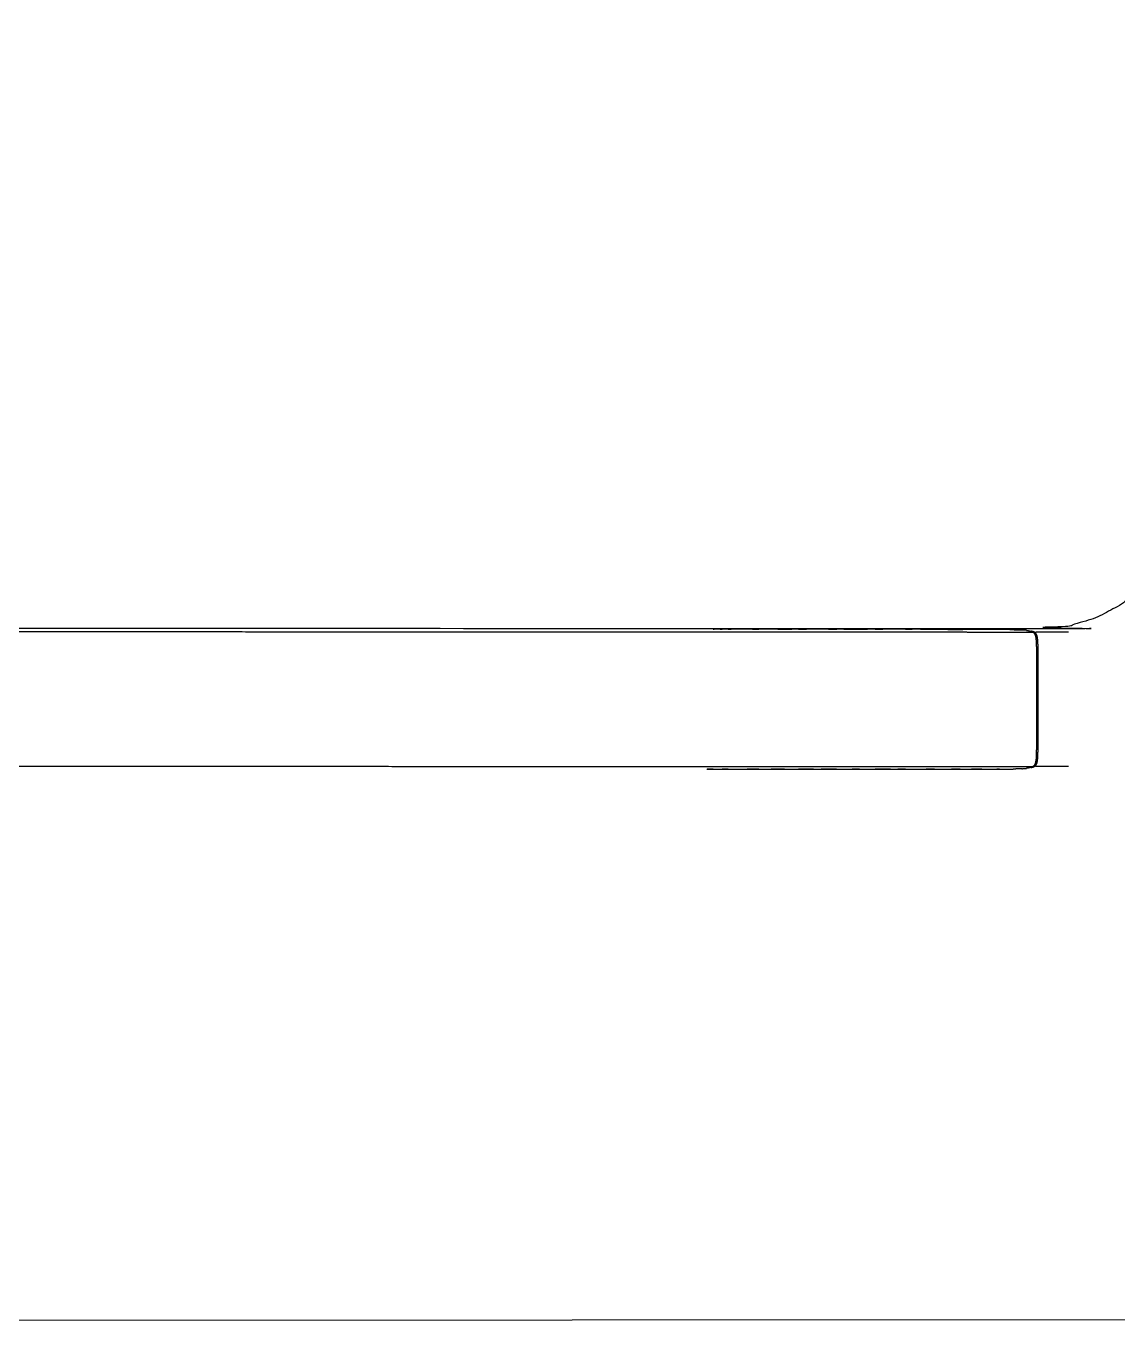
# Model space of a CAD drawing. Header units: millimetres. Extents: x 3429 to 24139, y -631 to 9878.
# Drawn here: x 8290.31 to 8308.79, y 3228.4 to 3250.64 of the extents above; entities that cross this region are included whole.
import ezdxf

# ---------------------------------------------------------------- set-up
doc = ezdxf.new("R2010")
doc.units = ezdxf.units.MM
for name, color, linetype, lineweight in [('multid_gorunus_4', 15, 'Continuous', 9), ('multid_gorunus_5', 193, 'Continuous', 5), ('SINIR', 3, 'Continuous', 30)]:
    doc.layers.add(name, color=color, linetype=linetype, lineweight=lineweight)

# ---------------------------------------------------------------- blocks, each defined once
blk = doc.blocks.new('altlık')
at = {"layer": 'SINIR'}
blk.add_lwpolyline([(7202.782, 6086.191), (7625.316, 6086.278), (7625.32, 6186.272), (8675.317, 6186.268), (8675.317, 6032.385), (8986.536, 6032.385), (8986.536, 5221.917), (6926.031, 5220.474), (6925.315, 6086.134)], dxfattribs=at)
blk = doc.blocks.new('grup-2')
at = {"layer": 'multid_gorunus_4', "lineweight": -3}
for points, knots in [([(2234.552, 5705.226), (2234.548, 5705.218), (2234.544, 5705.211), (2234.533, 5705.201), (2234.522, 5705.191), (2234.5, 5705.174), (2234.478, 5705.158), (2234.444, 5705.133), (2234.409, 5705.108), (2234.358, 5705.071), (2234.307, 5705.034), (2234.243, 5704.988), (2234.179, 5704.941), (2234.105, 5704.889), (2234.031, 5704.837), (2233.95, 5704.781), (2233.869, 5704.725), (2233.785, 5704.668), (2233.701, 5704.611), (2233.613, 5704.553), (2233.526, 5704.496), (2233.436, 5704.439), (2233.347, 5704.382), (2233.256, 5704.325), (2233.165, 5704.268), (2233.072, 5704.213), (2232.98, 5704.157), (2232.887, 5704.103), (2232.794, 5704.048), (2232.7, 5703.995), (2232.606, 5703.941), (2232.511, 5703.889), (2232.416, 5703.837), (2232.321, 5703.785), (2232.225, 5703.734), (2232.128, 5703.684), (2232.032, 5703.634), (2231.934, 5703.585), (2231.836, 5703.536), (2231.738, 5703.488), (2231.64, 5703.44), (2231.54, 5703.393), (2231.441, 5703.346), (2231.341, 5703.301), (2231.241, 5703.255), (2231.14, 5703.211), (2231.039, 5703.166), (2230.937, 5703.123), (2230.836, 5703.08), (2230.733, 5703.038), (2230.631, 5702.995), (2230.527, 5702.954), (2230.424, 5702.914), (2230.32, 5702.874), (2230.216, 5702.834), (2230.111, 5702.796), (2230.006, 5702.757), (2229.901, 5702.72), (2229.795, 5702.683), (2229.689, 5702.647), (2229.583, 5702.611), (2229.476, 5702.576), (2229.369, 5702.542), (2229.261, 5702.508), (2229.154, 5702.475), (2229.045, 5702.443), (2228.937, 5702.411), (2228.828, 5702.38), (2228.719, 5702.349), (2228.609, 5702.32), (2228.5, 5702.291), (2228.39, 5702.263), (2228.279, 5702.235), (2228.169, 5702.208), (2228.058, 5702.181), (2227.946, 5702.156), (2227.835, 5702.131), (2227.723, 5702.107), (2227.611, 5702.084), (2227.499, 5702.061), (2227.386, 5702.039), (2227.273, 5702.018), (2227.16, 5701.997), (2227.043, 5701.978), (2226.925, 5701.958), (2226.799, 5701.94), (2226.673, 5701.922), (2226.534, 5701.905), (2226.396, 5701.889), (2226.24, 5701.873), (2226.085, 5701.858), (2225.91, 5701.843), (2225.734, 5701.829), (2225.534, 5701.816), (2225.334, 5701.802), (2225.105, 5701.79), (2224.876, 5701.778), (2224.615, 5701.767), (2224.354, 5701.756), (2224.056, 5701.746), (2223.758, 5701.736), (2223.42, 5701.726), (2223.082, 5701.717), (2222.699, 5701.709), (2222.316, 5701.7), (2221.885, 5701.693), (2221.454, 5701.685), (2220.97, 5701.678), (2220.486, 5701.671), (2219.946, 5701.665), (2219.406, 5701.659), (2218.805, 5701.654), (2218.204, 5701.648), (2217.539, 5701.643), (2216.874, 5701.638), (2216.152, 5701.634), (2215.43, 5701.63), (2214.66, 5701.626), (2213.89, 5701.622), (2213.079, 5701.619), (2212.269, 5701.615), (2211.426, 5701.612), (2210.583, 5701.609), (2209.715, 5701.607), (2208.848, 5701.604), (2207.965, 5701.602), (2207.081, 5701.6), (2206.189, 5701.598), (2205.297, 5701.596), (2204.405, 5701.595), (2203.513, 5701.593), (2202.629, 5701.592), (2201.745, 5701.591), (2200.876, 5701.59), (2200.008, 5701.589), (2199.163, 5701.588), (2198.919, 5701.588), (2198.106, 5701.587), (2197.294, 5701.587), (2196.521, 5701.586), (2195.748, 5701.586), (2195.024, 5701.585), (2194.299, 5701.585), (2193.63, 5701.585), (2192.962, 5701.584), (2192.357, 5701.584), (2191.753, 5701.584), (2191.209, 5701.583), (2190.664, 5701.583), (2190.177, 5701.583), (2189.69, 5701.583), (2189.257, 5701.582), (2188.823, 5701.582), (2188.44, 5701.582), (2188.056, 5701.582), (2187.719, 5701.582), (2187.382, 5701.582), (2187.088, 5701.581), (2186.794, 5701.581), (2186.539, 5701.581), (2186.284, 5701.581), (2186.066, 5701.581), (2185.847, 5701.581), (2185.661, 5701.581), (2185.475, 5701.581), (2185.32, 5701.581), (2185.165, 5701.581), (2185.037, 5701.58), (2184.909, 5701.58), (2184.806, 5701.58), (2184.703, 5701.58), (2184.622, 5701.58), (2184.541, 5701.58), (2184.479, 5701.58), (2184.417, 5701.58), (2184.372, 5701.58), (2184.326, 5701.58), (2184.294, 5701.58), (2184.262, 5701.58), (2184.241, 5701.581), (2184.22, 5701.581), (2184.209, 5701.583), (2184.197, 5701.585)], [0, 0, 0, 1, 1, 2, 2, 3, 3, 4, 4, 5, 5, 6, 6, 7, 7, 8, 8, 9, 9, 10, 10, 11, 11, 12, 12, 13, 13, 14, 14, 15, 15, 16, 16, 17, 17, 18, 18, 19, 19, 20, 20, 21, 21, 22, 22, 23, 23, 24, 24, 25, 25, 26, 26, 27, 27, 28, 28, 29, 29, 30, 30, 31, 31, 32, 32, 33, 33, 34, 34, 35, 35, 36, 36, 37, 37, 38, 38, 39, 39, 40, 40, 41, 41, 42, 42, 43, 43, 44, 44, 45, 45, 46, 46, 47, 47, 48, 48, 49, 49, 50, 50, 51, 51, 52, 52, 53, 53, 54, 54, 55, 55, 56, 56, 57, 57, 58, 58, 59, 59, 60, 60, 61, 61, 62, 62, 63, 63, 64, 64, 65, 65, 66, 66, 67, 67, 68, 68, 69, 69, 70, 70, 71, 71, 72, 72, 73, 73, 74, 74, 75, 75, 76, 76, 77, 77, 78, 78, 79, 79, 80, 80, 81, 81, 82, 82, 83, 83, 84, 84, 85, 85, 86, 86, 87, 87, 88, 88, 89, 89, 90, 90, 91, 91, 91]), ([(2234.552, 5705.226), (2234.548, 5705.218), (2234.544, 5705.211), (2234.533, 5705.201), (2234.522, 5705.191), (2234.5, 5705.174), (2234.478, 5705.158), (2234.444, 5705.133), (2234.409, 5705.108), (2234.358, 5705.071), (2234.307, 5705.034), (2234.243, 5704.988), (2234.179, 5704.941), (2234.105, 5704.889), (2234.031, 5704.837), (2233.95, 5704.781), (2233.869, 5704.725), (2233.785, 5704.668), (2233.701, 5704.611), (2233.613, 5704.553), (2233.526, 5704.496), (2233.436, 5704.439), (2233.347, 5704.382), (2233.256, 5704.325), (2233.165, 5704.268), (2233.072, 5704.213), (2232.98, 5704.157), (2232.887, 5704.103), (2232.794, 5704.048), (2232.7, 5703.995), (2232.606, 5703.941), (2232.511, 5703.889), (2232.416, 5703.837), (2232.321, 5703.785), (2232.225, 5703.734), (2232.128, 5703.684), (2232.032, 5703.634), (2231.934, 5703.585), (2231.836, 5703.536), (2231.738, 5703.488), (2231.64, 5703.44), (2231.54, 5703.393), (2231.441, 5703.346), (2231.341, 5703.301), (2231.241, 5703.255), (2231.14, 5703.211), (2231.039, 5703.166), (2230.937, 5703.123), (2230.836, 5703.08), (2230.733, 5703.038), (2230.631, 5702.995), (2230.527, 5702.954), (2230.424, 5702.914), (2230.32, 5702.874), (2230.216, 5702.834), (2230.111, 5702.796), (2230.006, 5702.757), (2229.901, 5702.72), (2229.795, 5702.683), (2229.689, 5702.647), (2229.583, 5702.611), (2229.476, 5702.576), (2229.369, 5702.542), (2229.261, 5702.508), (2229.154, 5702.475), (2229.045, 5702.443), (2228.937, 5702.411), (2228.828, 5702.38), (2228.719, 5702.349), (2228.609, 5702.32), (2228.5, 5702.291), (2228.39, 5702.263), (2228.279, 5702.235), (2228.169, 5702.208), (2228.058, 5702.181), (2227.946, 5702.156), (2227.835, 5702.131), (2227.723, 5702.107), (2227.611, 5702.084), (2227.499, 5702.061), (2227.386, 5702.039), (2227.273, 5702.018), (2227.16, 5701.997), (2227.043, 5701.978), (2226.925, 5701.958), (2226.799, 5701.94), (2226.673, 5701.922), (2226.534, 5701.905), (2226.396, 5701.889), (2226.24, 5701.873), (2226.085, 5701.858), (2225.91, 5701.843), (2225.734, 5701.829), (2225.534, 5701.816), (2225.334, 5701.802), (2225.105, 5701.79), (2224.876, 5701.778), (2224.615, 5701.767), (2224.354, 5701.756), (2224.056, 5701.746), (2223.758, 5701.736), (2223.42, 5701.726), (2223.082, 5701.717), (2222.699, 5701.709), (2222.316, 5701.7), (2221.885, 5701.693), (2221.454, 5701.685), (2220.97, 5701.678), (2220.486, 5701.671), (2219.946, 5701.665), (2219.406, 5701.659), (2218.805, 5701.654), (2218.204, 5701.648), (2217.539, 5701.643), (2216.874, 5701.638), (2216.152, 5701.634), (2215.43, 5701.63), (2214.66, 5701.626), (2213.89, 5701.622), (2213.079, 5701.619), (2212.269, 5701.615), (2211.426, 5701.612), (2210.583, 5701.609), (2209.715, 5701.607), (2208.848, 5701.604), (2207.965, 5701.602), (2207.081, 5701.6), (2206.189, 5701.598), (2205.297, 5701.596), (2204.405, 5701.595), (2203.513, 5701.593), (2202.629, 5701.592), (2201.745, 5701.591), (2200.876, 5701.59), (2200.008, 5701.589), (2199.163, 5701.588), (2198.919, 5701.588), (2198.106, 5701.587), (2197.294, 5701.587), (2196.521, 5701.586), (2195.748, 5701.586), (2195.024, 5701.585), (2194.299, 5701.585), (2193.63, 5701.585), (2192.962, 5701.584), (2192.357, 5701.584), (2191.753, 5701.584), (2191.209, 5701.583), (2190.664, 5701.583), (2190.177, 5701.583), (2189.69, 5701.583), (2189.257, 5701.582), (2188.823, 5701.582), (2188.44, 5701.582), (2188.056, 5701.582), (2187.719, 5701.582), (2187.382, 5701.582), (2187.088, 5701.581), (2186.794, 5701.581), (2186.539, 5701.581), (2186.284, 5701.581), (2186.066, 5701.581), (2185.847, 5701.581), (2185.661, 5701.581), (2185.475, 5701.581), (2185.32, 5701.581), (2185.165, 5701.581), (2185.037, 5701.58), (2184.909, 5701.58), (2184.806, 5701.58), (2184.703, 5701.58), (2184.622, 5701.58), (2184.541, 5701.58), (2184.479, 5701.58), (2184.417, 5701.58), (2184.372, 5701.58), (2184.326, 5701.58), (2184.294, 5701.58), (2184.262, 5701.58), (2184.241, 5701.581), (2184.22, 5701.581), (2184.209, 5701.583), (2184.197, 5701.585)], [0, 0, 0, 1, 1, 2, 2, 3, 3, 4, 4, 5, 5, 6, 6, 7, 7, 8, 8, 9, 9, 10, 10, 11, 11, 12, 12, 13, 13, 14, 14, 15, 15, 16, 16, 17, 17, 18, 18, 19, 19, 20, 20, 21, 21, 22, 22, 23, 23, 24, 24, 25, 25, 26, 26, 27, 27, 28, 28, 29, 29, 30, 30, 31, 31, 32, 32, 33, 33, 34, 34, 35, 35, 36, 36, 37, 37, 38, 38, 39, 39, 40, 40, 41, 41, 42, 42, 43, 43, 44, 44, 45, 45, 46, 46, 47, 47, 48, 48, 49, 49, 50, 50, 51, 51, 52, 52, 53, 53, 54, 54, 55, 55, 56, 56, 57, 57, 58, 58, 59, 59, 60, 60, 61, 61, 62, 62, 63, 63, 64, 64, 65, 65, 66, 66, 67, 67, 68, 68, 69, 69, 70, 70, 71, 71, 72, 72, 73, 73, 74, 74, 75, 75, 76, 76, 77, 77, 78, 78, 79, 79, 80, 80, 81, 81, 82, 82, 83, 83, 84, 84, 85, 85, 86, 86, 87, 87, 88, 88, 89, 89, 90, 90, 91, 91, 91]), ([(2183.597, 5703.858), (2183.611, 5703.858), (2183.624, 5703.858), (2183.642, 5703.858), (2183.659, 5703.858), (2183.681, 5703.858), (2183.702, 5703.858), (2183.727, 5703.858), (2183.753, 5703.858), (2183.782, 5703.858), (2183.811, 5703.858), (2183.845, 5703.858), (2183.878, 5703.858), (2183.913, 5703.858), (2183.947, 5703.858), (2183.98, 5703.858), (2184.012, 5703.858), (2184.039, 5703.858), (2184.067, 5703.858), (2184.086, 5703.858), (2184.105, 5703.858), (2184.118, 5703.857), (2184.131, 5703.857), (2184.14, 5703.855), (2184.149, 5703.853), (2184.155, 5703.85), (2184.162, 5703.846)], [0, 0, 0, 1, 1, 2, 2, 3, 3, 4, 4, 5, 5, 6, 6, 7, 7, 8, 8, 9, 9, 10, 10, 11, 11, 12, 12, 13, 13, 13]), ([(2183.597, 5703.858), (2183.611, 5703.858), (2183.624, 5703.858), (2183.642, 5703.858), (2183.659, 5703.858), (2183.681, 5703.858), (2183.702, 5703.858), (2183.727, 5703.858), (2183.753, 5703.858), (2183.782, 5703.858), (2183.811, 5703.858), (2183.845, 5703.858), (2183.878, 5703.858), (2183.913, 5703.858), (2183.947, 5703.858), (2183.98, 5703.858), (2184.012, 5703.858), (2184.039, 5703.858), (2184.067, 5703.858), (2184.086, 5703.858), (2184.105, 5703.858), (2184.118, 5703.857), (2184.131, 5703.857), (2184.14, 5703.855), (2184.149, 5703.853), (2184.155, 5703.85), (2184.162, 5703.846)], [0, 0, 0, 1, 1, 2, 2, 3, 3, 4, 4, 5, 5, 6, 6, 7, 7, 8, 8, 9, 9, 10, 10, 11, 11, 12, 12, 13, 13, 13]), ([(2184.23, 5701.567), (2184.226, 5701.568), (2184.222, 5701.568), (2184.211, 5701.571), (2184.201, 5701.573), (2184.193, 5701.576), (2184.185, 5701.579), (2184.179, 5701.582), (2184.173, 5701.585), (2184.168, 5701.588), (2184.163, 5701.592), (2184.159, 5701.596), (2184.154, 5701.6), (2184.151, 5701.604), (2184.147, 5701.609), (2184.144, 5701.614), (2184.14, 5701.62), (2184.138, 5701.626), (2184.135, 5701.632), (2184.132, 5701.64), (2184.13, 5701.647), (2184.128, 5701.656), (2184.126, 5701.665), (2184.124, 5701.675), (2184.123, 5701.686), (2184.121, 5701.698), (2184.12, 5701.71), (2184.119, 5701.724), (2184.118, 5701.738), (2184.117, 5701.754), (2184.116, 5701.77), (2184.116, 5701.788), (2184.115, 5701.806), (2184.115, 5701.827), (2184.114, 5701.847), (2184.114, 5701.87), (2184.114, 5701.893), (2184.114, 5701.919), (2184.113, 5701.945), (2184.113, 5701.973), (2184.113, 5702.001), (2184.113, 5702.032), (2184.113, 5702.064), (2184.113, 5702.098), (2184.113, 5702.132), (2184.113, 5702.169), (2184.113, 5702.206), (2184.113, 5702.245), (2184.113, 5702.285), (2184.113, 5702.326), (2184.113, 5702.367), (2184.113, 5702.41), (2184.113, 5702.452), (2184.113, 5702.496), (2184.113, 5702.54), (2184.113, 5702.585), (2184.113, 5702.629), (2184.113, 5702.674), (2184.113, 5702.719), (2184.113, 5702.764), (2184.113, 5702.809), (2184.113, 5702.853), (2184.113, 5702.898), (2184.113, 5702.942), (2184.113, 5702.986), (2184.113, 5703.028), (2184.113, 5703.071), (2184.113, 5703.112), (2184.113, 5703.153), (2184.113, 5703.193), (2184.113, 5703.232), (2184.113, 5703.269), (2184.113, 5703.306), (2184.113, 5703.34), (2184.113, 5703.374), (2184.113, 5703.406), (2184.113, 5703.437), (2184.113, 5703.465), (2184.113, 5703.493), (2184.113, 5703.519), (2184.113, 5703.545), (2184.113, 5703.568), (2184.114, 5703.591), (2184.114, 5703.611), (2184.114, 5703.632), (2184.115, 5703.65), (2184.115, 5703.668), (2184.116, 5703.684), (2184.117, 5703.7), (2184.118, 5703.714), (2184.119, 5703.728), (2184.121, 5703.74), (2184.122, 5703.752), (2184.124, 5703.763), (2184.125, 5703.773), (2184.127, 5703.782), (2184.129, 5703.791), (2184.132, 5703.798), (2184.134, 5703.806), (2184.137, 5703.812), (2184.14, 5703.818), (2184.143, 5703.824), (2184.146, 5703.829), (2184.15, 5703.834), (2184.153, 5703.838), (2184.158, 5703.842), (2184.162, 5703.846), (2184.167, 5703.85), (2184.172, 5703.853), (2184.178, 5703.856), (2184.184, 5703.86), (2184.192, 5703.862), (2184.2, 5703.865), (2184.21, 5703.867), (2184.221, 5703.87), (2184.225, 5703.87), (2184.229, 5703.871)], [123.680145, 123.680145, 123.680145, 124, 124, 125, 125, 126, 126, 127, 127, 128, 128, 129, 129, 130, 130, 131, 131, 132, 132, 133, 133, 134, 134, 135, 135, 136, 136, 137, 137, 138, 138, 139, 139, 140, 140, 141, 141, 142, 142, 143, 143, 144, 144, 145, 145, 146, 146, 147, 147, 148, 148, 149, 149, 150, 150, 151, 151, 152, 152, 153, 153, 154, 154, 155, 155, 156, 156, 157, 157, 158, 158, 159, 159, 160, 160, 161, 161, 162, 162, 163, 163, 164, 164, 165, 165, 166, 166, 167, 167, 168, 168, 169, 169, 170, 170, 171, 171, 172, 172, 173, 173, 174, 174, 175, 175, 176, 176, 177, 177, 178, 178, 179, 179, 180, 180, 180.319855, 180.319855, 180.319855]), ([(2184.23, 5701.567), (2184.226, 5701.568), (2184.222, 5701.568), (2184.211, 5701.571), (2184.201, 5701.573), (2184.193, 5701.576), (2184.185, 5701.579), (2184.179, 5701.582), (2184.173, 5701.585), (2184.168, 5701.588), (2184.163, 5701.592), (2184.159, 5701.596), (2184.154, 5701.6), (2184.151, 5701.604), (2184.147, 5701.609), (2184.144, 5701.614), (2184.14, 5701.62), (2184.138, 5701.626), (2184.135, 5701.632), (2184.132, 5701.64), (2184.13, 5701.647), (2184.128, 5701.656), (2184.126, 5701.665), (2184.124, 5701.675), (2184.123, 5701.686), (2184.121, 5701.698), (2184.12, 5701.71), (2184.119, 5701.724), (2184.118, 5701.738), (2184.117, 5701.754), (2184.116, 5701.77), (2184.116, 5701.788), (2184.115, 5701.806), (2184.115, 5701.827), (2184.114, 5701.847), (2184.114, 5701.87), (2184.114, 5701.893), (2184.114, 5701.919), (2184.113, 5701.945), (2184.113, 5701.973), (2184.113, 5702.001), (2184.113, 5702.032), (2184.113, 5702.064), (2184.113, 5702.098), (2184.113, 5702.132), (2184.113, 5702.169), (2184.113, 5702.206), (2184.113, 5702.245), (2184.113, 5702.285), (2184.113, 5702.326), (2184.113, 5702.367), (2184.113, 5702.41), (2184.113, 5702.452), (2184.113, 5702.496), (2184.113, 5702.54), (2184.113, 5702.585), (2184.113, 5702.629), (2184.113, 5702.674), (2184.113, 5702.719), (2184.113, 5702.764), (2184.113, 5702.809), (2184.113, 5702.853), (2184.113, 5702.898), (2184.113, 5702.942), (2184.113, 5702.986), (2184.113, 5703.028), (2184.113, 5703.071), (2184.113, 5703.112), (2184.113, 5703.153), (2184.113, 5703.193), (2184.113, 5703.232), (2184.113, 5703.269), (2184.113, 5703.306), (2184.113, 5703.34), (2184.113, 5703.374), (2184.113, 5703.406), (2184.113, 5703.437), (2184.113, 5703.465), (2184.113, 5703.493), (2184.113, 5703.519), (2184.113, 5703.545), (2184.113, 5703.568), (2184.114, 5703.591), (2184.114, 5703.611), (2184.114, 5703.632), (2184.115, 5703.65), (2184.115, 5703.668), (2184.116, 5703.684), (2184.117, 5703.7), (2184.118, 5703.714), (2184.119, 5703.728), (2184.121, 5703.74), (2184.122, 5703.752), (2184.124, 5703.763), (2184.125, 5703.773), (2184.127, 5703.782), (2184.129, 5703.791), (2184.132, 5703.798), (2184.134, 5703.806), (2184.137, 5703.812), (2184.14, 5703.818), (2184.143, 5703.824), (2184.146, 5703.829), (2184.15, 5703.834), (2184.153, 5703.838), (2184.158, 5703.842), (2184.162, 5703.846), (2184.167, 5703.85), (2184.172, 5703.853), (2184.178, 5703.856), (2184.184, 5703.86), (2184.192, 5703.862), (2184.2, 5703.865), (2184.21, 5703.867), (2184.221, 5703.87), (2184.225, 5703.87), (2184.229, 5703.871)], [123.680145, 123.680145, 123.680145, 124, 124, 125, 125, 126, 126, 127, 127, 128, 128, 129, 129, 130, 130, 131, 131, 132, 132, 133, 133, 134, 134, 135, 135, 136, 136, 137, 137, 138, 138, 139, 139, 140, 140, 141, 141, 142, 142, 143, 143, 144, 144, 145, 145, 146, 146, 147, 147, 148, 148, 149, 149, 150, 150, 151, 151, 152, 152, 153, 153, 154, 154, 155, 155, 156, 156, 157, 157, 158, 158, 159, 159, 160, 160, 161, 161, 162, 162, 163, 163, 164, 164, 165, 165, 166, 166, 167, 167, 168, 168, 169, 169, 170, 170, 171, 171, 172, 172, 173, 173, 174, 174, 175, 175, 176, 176, 177, 177, 178, 178, 179, 179, 180, 180, 180.319855, 180.319855, 180.319855]), ([(2184.186, 5701.592), (2184.182, 5701.596), (2184.178, 5701.6), (2184.174, 5701.604), (2184.17, 5701.609), (2184.167, 5701.614), (2184.164, 5701.62), (2184.161, 5701.626), (2184.158, 5701.632), (2184.156, 5701.64), (2184.154, 5701.647), (2184.152, 5701.656), (2184.15, 5701.665), (2184.148, 5701.675), (2184.146, 5701.686), (2184.145, 5701.698), (2184.143, 5701.71), (2184.142, 5701.724), (2184.141, 5701.738), (2184.141, 5701.754), (2184.14, 5701.77), (2184.139, 5701.788), (2184.139, 5701.806), (2184.138, 5701.827), (2184.138, 5701.847), (2184.137, 5701.87), (2184.137, 5701.893), (2184.137, 5701.919), (2184.137, 5701.945), (2184.137, 5701.973), (2184.137, 5702.001), (2184.137, 5702.032), (2184.137, 5702.064), (2184.137, 5702.098), (2184.137, 5702.132), (2184.137, 5702.169), (2184.137, 5702.206), (2184.137, 5702.245), (2184.137, 5702.285), (2184.137, 5702.326), (2184.137, 5702.367), (2184.137, 5702.41), (2184.137, 5702.452), (2184.137, 5702.496), (2184.137, 5702.54), (2184.137, 5702.585), (2184.137, 5702.629), (2184.137, 5702.674), (2184.137, 5702.719), (2184.137, 5702.764), (2184.137, 5702.809), (2184.137, 5702.854), (2184.137, 5702.898), (2184.137, 5702.942), (2184.136, 5702.986), (2184.136, 5703.028), (2184.136, 5703.071), (2184.136, 5703.112), (2184.136, 5703.153), (2184.136, 5703.193), (2184.136, 5703.232), (2184.136, 5703.269), (2184.136, 5703.306), (2184.136, 5703.34), (2184.136, 5703.374), (2184.136, 5703.406), (2184.136, 5703.437), (2184.136, 5703.465), (2184.136, 5703.493), (2184.136, 5703.519), (2184.137, 5703.545), (2184.137, 5703.568), (2184.137, 5703.591), (2184.137, 5703.611), (2184.138, 5703.632), (2184.138, 5703.65), (2184.139, 5703.668), (2184.14, 5703.684), (2184.141, 5703.7), (2184.142, 5703.714), (2184.143, 5703.728), (2184.144, 5703.74), (2184.145, 5703.752), (2184.147, 5703.763), (2184.149, 5703.773), (2184.151, 5703.782), (2184.153, 5703.791), (2184.155, 5703.798), (2184.158, 5703.806), (2184.16, 5703.812), (2184.163, 5703.818), (2184.166, 5703.824), (2184.169, 5703.829), (2184.173, 5703.834), (2184.177, 5703.838), (2184.181, 5703.842), (2184.185, 5703.846)], [-32, -32, -32, -31, -31, -30, -30, -29, -29, -28, -28, -27, -27, -26, -26, -25, -25, -24, -24, -23, -23, -22, -22, -21, -21, -20, -20, -19, -19, -18, -18, -17, -17, -16, -16, -15, -15, -14, -14, -13, -13, -12, -12, -11, -11, -10, -10, -9, -9, -8, -8, -7, -7, -6, -6, -5, -5, -4, -4, -3, -3, -2, -2, -1, -1, 0, 0, 1, 1, 2, 2, 3, 3, 4, 4, 5, 5, 6, 6, 7, 7, 8, 8, 9, 9, 10, 10, 11, 11, 12, 12, 13, 13, 14, 14, 15, 15, 16, 16, 16]), ([(2184.186, 5701.592), (2184.182, 5701.596), (2184.178, 5701.6), (2184.174, 5701.604), (2184.17, 5701.609), (2184.167, 5701.614), (2184.164, 5701.62), (2184.161, 5701.626), (2184.158, 5701.632), (2184.156, 5701.64), (2184.154, 5701.647), (2184.152, 5701.656), (2184.15, 5701.665), (2184.148, 5701.675), (2184.146, 5701.686), (2184.145, 5701.698), (2184.143, 5701.71), (2184.142, 5701.724), (2184.141, 5701.738), (2184.141, 5701.754), (2184.14, 5701.77), (2184.139, 5701.788), (2184.139, 5701.806), (2184.138, 5701.827), (2184.138, 5701.847), (2184.137, 5701.87), (2184.137, 5701.893), (2184.137, 5701.919), (2184.137, 5701.945), (2184.137, 5701.973), (2184.137, 5702.001), (2184.137, 5702.032), (2184.137, 5702.064), (2184.137, 5702.098), (2184.137, 5702.132), (2184.137, 5702.169), (2184.137, 5702.206), (2184.137, 5702.245), (2184.137, 5702.285), (2184.137, 5702.326), (2184.137, 5702.367), (2184.137, 5702.41), (2184.137, 5702.452), (2184.137, 5702.496), (2184.137, 5702.54), (2184.137, 5702.585), (2184.137, 5702.629), (2184.137, 5702.674), (2184.137, 5702.719), (2184.137, 5702.764), (2184.137, 5702.809), (2184.137, 5702.854), (2184.137, 5702.898), (2184.137, 5702.942), (2184.136, 5702.986), (2184.136, 5703.028), (2184.136, 5703.071), (2184.136, 5703.112), (2184.136, 5703.153), (2184.136, 5703.193), (2184.136, 5703.232), (2184.136, 5703.269), (2184.136, 5703.306), (2184.136, 5703.34), (2184.136, 5703.374), (2184.136, 5703.406), (2184.136, 5703.437), (2184.136, 5703.465), (2184.136, 5703.493), (2184.136, 5703.519), (2184.137, 5703.545), (2184.137, 5703.568), (2184.137, 5703.591), (2184.137, 5703.611), (2184.138, 5703.632), (2184.138, 5703.65), (2184.139, 5703.668), (2184.14, 5703.684), (2184.141, 5703.7), (2184.142, 5703.714), (2184.143, 5703.728), (2184.144, 5703.74), (2184.145, 5703.752), (2184.147, 5703.763), (2184.149, 5703.773), (2184.151, 5703.782), (2184.153, 5703.791), (2184.155, 5703.798), (2184.158, 5703.806), (2184.16, 5703.812), (2184.163, 5703.818), (2184.166, 5703.824), (2184.169, 5703.829), (2184.173, 5703.834), (2184.177, 5703.838), (2184.181, 5703.842), (2184.185, 5703.846)], [-32, -32, -32, -31, -31, -30, -30, -29, -29, -28, -28, -27, -27, -26, -26, -25, -25, -24, -24, -23, -23, -22, -22, -21, -21, -20, -20, -19, -19, -18, -18, -17, -17, -16, -16, -15, -15, -14, -14, -13, -13, -12, -12, -11, -11, -10, -10, -9, -9, -8, -8, -7, -7, -6, -6, -5, -5, -4, -4, -3, -3, -2, -2, -1, -1, 0, 0, 1, 1, 2, 2, 3, 3, 4, 4, 5, 5, 6, 6, 7, 7, 8, 8, 9, 9, 10, 10, 11, 11, 12, 12, 13, 13, 14, 14, 15, 15, 16, 16, 16]), ([(2184.206, 5703.861), (2184.201, 5703.857), (2184.196, 5703.853), (2184.191, 5703.85), (2184.185, 5703.846)], [2, 2, 2, 3, 3, 4, 4, 4]), ([(2184.206, 5703.861), (2184.201, 5703.857), (2184.196, 5703.853), (2184.191, 5703.85), (2184.185, 5703.846)], [2, 2, 2, 3, 3, 4, 4, 4]), ([(2184.257, 5703.878), (2184.246, 5703.876), (2184.236, 5703.873), (2184.227, 5703.87), (2184.219, 5703.868), (2184.213, 5703.864), (2184.206, 5703.861)], [-1, -1, -1, 0, 0, 1, 1, 2, 2, 2]), ([(2184.257, 5703.878), (2184.246, 5703.876), (2184.236, 5703.873), (2184.227, 5703.87), (2184.219, 5703.868), (2184.213, 5703.864), (2184.206, 5703.861)], [-1, -1, -1, 0, 0, 1, 1, 2, 2, 2]), ([(2184.31, 5703.887), (2184.296, 5703.885), (2184.282, 5703.883), (2184.27, 5703.88), (2184.257, 5703.878)], [2, 2, 2, 3, 3, 4, 4, 4]), ([(2184.31, 5703.887), (2184.296, 5703.885), (2184.282, 5703.883), (2184.27, 5703.88), (2184.257, 5703.878)], [2, 2, 2, 3, 3, 4, 4, 4]), ([(2184.31, 5703.887), (2184.327, 5703.889), (2184.344, 5703.891), (2184.366, 5703.892), (2184.388, 5703.893)], [0, 0, 0, 1, 1, 2, 2, 2]), ([(2184.31, 5703.887), (2184.327, 5703.889), (2184.344, 5703.891), (2184.366, 5703.892), (2184.388, 5703.893)], [0, 0, 0, 1, 1, 2, 2, 2]), ([(2184.589, 5703.899), (2184.567, 5703.899), (2184.545, 5703.899), (2184.514, 5703.898), (2184.482, 5703.897), (2184.456, 5703.896), (2184.43, 5703.895), (2184.409, 5703.894), (2184.388, 5703.893)], [83.301867, 83.301867, 83.301867, 84, 84, 85, 85, 86, 86, 87, 87, 87]), ([(2184.589, 5703.899), (2184.567, 5703.899), (2184.545, 5703.899), (2184.514, 5703.898), (2184.482, 5703.897), (2184.456, 5703.896), (2184.43, 5703.895), (2184.409, 5703.894), (2184.388, 5703.893)], [83.301867, 83.301867, 83.301867, 84, 84, 85, 85, 86, 86, 87, 87, 87]), ([(2184.589, 5703.899), (2184.628, 5703.9), (2184.668, 5703.9), (2184.688, 5703.901), (2184.709, 5703.902), (2184.76, 5703.902), (2184.811, 5703.902), (2184.87, 5703.903), (2184.929, 5703.903), (2184.996, 5703.903), (2185.063, 5703.903), (2185.139, 5703.903), (2185.215, 5703.903), (2185.3, 5703.903), (2185.385, 5703.903), (2185.481, 5703.903), (2185.576, 5703.903), (2185.68, 5703.903), (2185.785, 5703.904), (2185.896, 5703.904), (2186.008, 5703.904), (2186.126, 5703.904), (2186.244, 5703.904), (2186.367, 5703.904), (2186.49, 5703.904), (2186.616, 5703.904), (2186.743, 5703.904), (2186.872, 5703.904), (2187.002, 5703.904), (2187.132, 5703.904), (2187.262, 5703.904), (2187.393, 5703.904), (2187.523, 5703.904), (2187.653, 5703.904), (2187.782, 5703.904), (2187.909, 5703.905), (2188.035, 5703.905), (2188.158, 5703.905), (2188.281, 5703.905), (2188.399, 5703.905), (2188.517, 5703.905), (2188.629, 5703.905), (2188.74, 5703.905), (2188.845, 5703.905), (2188.949, 5703.905), (2189.044, 5703.905), (2189.14, 5703.905), (2189.225, 5703.905), (2189.31, 5703.905), (2189.386, 5703.905), (2189.462, 5703.905), (2189.529, 5703.905), (2189.596, 5703.905), (2189.606, 5703.905), (2189.616, 5703.905)], [90.111111, 90.111111, 90.111111, 91, 91, 92, 92, 93, 93, 94, 94, 95, 95, 96, 96, 97, 97, 98, 98, 99, 99, 100, 100, 101, 101, 102, 102, 103, 103, 104, 104, 105, 105, 106, 106, 107, 107, 108, 108, 109, 109, 110, 110, 111, 111, 112, 112, 113, 113, 114, 114, 115, 115, 116, 116, 116.169368, 116.169368, 116.169368]), ([(2184.589, 5703.899), (2184.628, 5703.9), (2184.668, 5703.9), (2184.688, 5703.901), (2184.709, 5703.902), (2184.76, 5703.902), (2184.811, 5703.902), (2184.87, 5703.903), (2184.929, 5703.903), (2184.996, 5703.903), (2185.063, 5703.903), (2185.139, 5703.903), (2185.215, 5703.903), (2185.3, 5703.903), (2185.385, 5703.903), (2185.481, 5703.903), (2185.576, 5703.903), (2185.68, 5703.903), (2185.785, 5703.904), (2185.896, 5703.904), (2186.008, 5703.904), (2186.126, 5703.904), (2186.244, 5703.904), (2186.367, 5703.904), (2186.49, 5703.904), (2186.616, 5703.904), (2186.743, 5703.904), (2186.872, 5703.904), (2187.002, 5703.904), (2187.132, 5703.904), (2187.262, 5703.904), (2187.393, 5703.904), (2187.523, 5703.904), (2187.653, 5703.904), (2187.782, 5703.904), (2187.909, 5703.905), (2188.035, 5703.905), (2188.158, 5703.905), (2188.281, 5703.905), (2188.399, 5703.905), (2188.517, 5703.905), (2188.629, 5703.905), (2188.74, 5703.905), (2188.845, 5703.905), (2188.949, 5703.905), (2189.044, 5703.905), (2189.14, 5703.905), (2189.225, 5703.905), (2189.31, 5703.905), (2189.386, 5703.905), (2189.462, 5703.905), (2189.529, 5703.905), (2189.596, 5703.905), (2189.606, 5703.905), (2189.616, 5703.905)], [90.111111, 90.111111, 90.111111, 91, 91, 92, 92, 93, 93, 94, 94, 95, 95, 96, 96, 97, 97, 98, 98, 99, 99, 100, 100, 101, 101, 102, 102, 103, 103, 104, 104, 105, 105, 106, 106, 107, 107, 108, 108, 109, 109, 110, 110, 111, 111, 112, 112, 113, 113, 114, 114, 115, 115, 116, 116, 116.169368, 116.169368, 116.169368]), ([(2185.642, 5703.903), (2185.642, 5703.903), (2185.642, 5703.903), (2185.537, 5703.903), (2185.432, 5703.903), (2185.409, 5703.903), (2185.385, 5703.903)], [264.999047, 264.999047, 264.999047, 265, 265, 266, 266, 266.239627, 266.239627, 266.239627]), ([(2185.642, 5703.903), (2185.642, 5703.903), (2185.642, 5703.903), (2185.537, 5703.903), (2185.432, 5703.903), (2185.409, 5703.903), (2185.385, 5703.903)], [264.999047, 264.999047, 264.999047, 265, 265, 266, 266, 266.239627, 266.239627, 266.239627]), ([(2186.107, 5703.904), (2186.107, 5703.904), (2186.106, 5703.904), (2185.987, 5703.904), (2185.868, 5703.904), (2185.826, 5703.904), (2185.785, 5703.904)], [262.997395, 262.997395, 262.997395, 263, 263, 264, 264, 264.369074, 264.369074, 264.369074]), ([(2186.107, 5703.904), (2186.107, 5703.904), (2186.106, 5703.904), (2185.987, 5703.904), (2185.868, 5703.904), (2185.826, 5703.904), (2185.785, 5703.904)], [262.997395, 262.997395, 262.997395, 263, 263, 264, 264, 264.369074, 264.369074, 264.369074]), ([(2186.356, 5703.904), (2186.355, 5703.904), (2186.355, 5703.904), (2186.299, 5703.904), (2186.244, 5703.904)], [261.9964985, 261.9964985, 261.9964985, 262, 262, 262.4469027, 262.4469027, 262.4469027]), ([(2186.356, 5703.904), (2186.355, 5703.904), (2186.355, 5703.904), (2186.299, 5703.904), (2186.244, 5703.904)], [261.9964985, 261.9964985, 261.9964985, 262, 262, 262.4469027, 262.4469027, 262.4469027]), ([(2186.873, 5703.904), (2186.873, 5703.904), (2186.872, 5703.904), (2186.808, 5703.904), (2186.743, 5703.904)], [259.9959788, 259.9959788, 259.9959788, 260, 260, 260.4944509, 260.4944509, 260.4944509]), ([(2186.873, 5703.904), (2186.873, 5703.904), (2186.872, 5703.904), (2186.808, 5703.904), (2186.743, 5703.904)], [259.9959788, 259.9959788, 259.9959788, 260, 260, 260.4944509, 260.4944509, 260.4944509]), ([(2187.401, 5703.904), (2187.4, 5703.904), (2187.4, 5703.904), (2187.268, 5703.904), (2187.136, 5703.904), (2187.069, 5703.904), (2187.002, 5703.904)], [257.99816, 257.99816, 257.99816, 258, 258, 259, 259, 259.510421, 259.510421, 259.510421]), ([(2187.401, 5703.904), (2187.4, 5703.904), (2187.4, 5703.904), (2187.268, 5703.904), (2187.136, 5703.904), (2187.069, 5703.904), (2187.002, 5703.904)], [257.99816, 257.99816, 257.99816, 258, 258, 259, 259, 259.510421, 259.510421, 259.510421]), ([(2187.662, 5703.904), (2187.662, 5703.904), (2187.662, 5703.904), (2187.592, 5703.904), (2187.523, 5703.904)], [256.9963384, 256.9963384, 256.9963384, 257, 257, 257.5283092, 257.5283092, 257.5283092]), ([(2187.662, 5703.904), (2187.662, 5703.904), (2187.662, 5703.904), (2187.592, 5703.904), (2187.523, 5703.904)], [256.9963384, 256.9963384, 256.9963384, 257, 257, 257.5283092, 257.5283092, 257.5283092]), ([(2188.167, 5703.905), (2188.167, 5703.905), (2188.167, 5703.905), (2188.101, 5703.905), (2188.035, 5703.905)], [254.9972972, 254.9972972, 254.9972972, 255, 255, 255.5285371, 255.5285371, 255.5285371]), ([(2188.167, 5703.905), (2188.167, 5703.905), (2188.167, 5703.905), (2188.101, 5703.905), (2188.035, 5703.905)], [254.9972972, 254.9972972, 254.9972972, 255, 255, 255.5285371, 255.5285371, 255.5285371]), ([(2188.518, 5703.905), (2188.462, 5703.905), (2188.405, 5703.905), (2188.343, 5703.905), (2188.281, 5703.905)], [253.50262, 253.50262, 253.50262, 254, 254, 254.520117, 254.520117, 254.520117]), ([(2188.518, 5703.905), (2188.462, 5703.905), (2188.405, 5703.905), (2188.343, 5703.905), (2188.281, 5703.905)], [253.50262, 253.50262, 253.50262, 254, 254, 254.520117, 254.520117, 254.520117]), ([(2188.95, 5703.905), (2188.896, 5703.905), (2188.842, 5703.905), (2188.842, 5703.905), (2188.842, 5703.905)], [251.4433919, 251.4433919, 251.4433919, 252, 252, 252.0000001, 252.0000001, 252.0000001]), ([(2188.95, 5703.905), (2188.896, 5703.905), (2188.842, 5703.905), (2188.842, 5703.905), (2188.842, 5703.905)], [251.4433919, 251.4433919, 251.4433919, 252, 252, 252.0000001, 252.0000001, 252.0000001]), ([(2189.362, 5703.905), (2189.362, 5703.905), (2189.362, 5703.905), (2189.336, 5703.905), (2189.31, 5703.905)], [248.9965407, 248.9965407, 248.9965407, 249, 249, 249.3333336, 249.3333336, 249.3333336]), ([(2189.362, 5703.905), (2189.362, 5703.905), (2189.362, 5703.905), (2189.336, 5703.905), (2189.31, 5703.905)], [248.9965407, 248.9965407, 248.9965407, 249, 249, 249.3333336, 249.3333336, 249.3333336]), ([(2189.498, 5703.905), (2189.498, 5703.905), (2189.497, 5703.905), (2189.48, 5703.905), (2189.462, 5703.905)], [247.9906989, 247.9906989, 247.9906989, 248, 248, 248.2579235, 248.2579235, 248.2579235]), ([(2189.498, 5703.905), (2189.498, 5703.905), (2189.497, 5703.905), (2189.48, 5703.905), (2189.462, 5703.905)], [247.9906989, 247.9906989, 247.9906989, 248, 248, 248.2579235, 248.2579235, 248.2579235]), ([(2183.598, 5701.58), (2183.612, 5701.58), (2183.625, 5701.58), (2183.643, 5701.58), (2183.66, 5701.58), (2183.681, 5701.58), (2183.703, 5701.58), (2183.728, 5701.58), (2183.753, 5701.58), (2183.783, 5701.58), (2183.812, 5701.58), (2183.846, 5701.58), (2183.879, 5701.58), (2183.914, 5701.58), (2183.948, 5701.58), (2183.98, 5701.58), (2184.013, 5701.58), (2184.04, 5701.58), (2184.068, 5701.58), (2184.087, 5701.58), (2184.106, 5701.58), (2184.119, 5701.581), (2184.132, 5701.581), (2184.141, 5701.583), (2184.15, 5701.585), (2184.156, 5701.588), (2184.163, 5701.592)], [0, 0, 0, 1, 1, 2, 2, 3, 3, 4, 4, 5, 5, 6, 6, 7, 7, 8, 8, 9, 9, 10, 10, 11, 11, 12, 12, 13, 13, 13]), ([(2183.598, 5701.58), (2183.612, 5701.58), (2183.625, 5701.58), (2183.643, 5701.58), (2183.66, 5701.58), (2183.681, 5701.58), (2183.703, 5701.58), (2183.728, 5701.58), (2183.753, 5701.58), (2183.783, 5701.58), (2183.812, 5701.58), (2183.846, 5701.58), (2183.879, 5701.58), (2183.914, 5701.58), (2183.948, 5701.58), (2183.98, 5701.58), (2184.013, 5701.58), (2184.04, 5701.58), (2184.068, 5701.58), (2184.087, 5701.58), (2184.106, 5701.58), (2184.119, 5701.581), (2184.132, 5701.581), (2184.141, 5701.583), (2184.15, 5701.585), (2184.156, 5701.588), (2184.163, 5701.592)], [0, 0, 0, 1, 1, 2, 2, 3, 3, 4, 4, 5, 5, 6, 6, 7, 7, 8, 8, 9, 9, 10, 10, 11, 11, 12, 12, 13, 13, 13]), ([(2184.186, 5701.592), (2184.191, 5701.588), (2184.197, 5701.585), (2184.202, 5701.581), (2184.207, 5701.577)], [1, 1, 1, 2, 2, 3, 3, 3]), ([(2184.186, 5701.592), (2184.191, 5701.588), (2184.197, 5701.585), (2184.202, 5701.581), (2184.207, 5701.577)], [1, 1, 1, 2, 2, 3, 3, 3]), ([(2184.207, 5701.577), (2184.214, 5701.574), (2184.22, 5701.571), (2184.228, 5701.568), (2184.237, 5701.565), (2184.247, 5701.562), (2184.258, 5701.56)], [0, 0, 0, 1, 1, 2, 2, 3, 3, 3]), ([(2184.207, 5701.577), (2184.214, 5701.574), (2184.22, 5701.571), (2184.228, 5701.568), (2184.237, 5701.565), (2184.247, 5701.562), (2184.258, 5701.56)], [0, 0, 0, 1, 1, 2, 2, 3, 3, 3]), ([(2184.258, 5701.56), (2184.27, 5701.558), (2184.283, 5701.556), (2184.297, 5701.553), (2184.311, 5701.551)], [1, 1, 1, 2, 2, 3, 3, 3]), ([(2184.258, 5701.56), (2184.27, 5701.558), (2184.283, 5701.556), (2184.297, 5701.553), (2184.311, 5701.551)], [1, 1, 1, 2, 2, 3, 3, 3]), ([(2184.389, 5701.545), (2184.367, 5701.546), (2184.345, 5701.548), (2184.328, 5701.549), (2184.311, 5701.551)], [0, 0, 0, 1, 1, 2, 2, 2]), ([(2184.389, 5701.545), (2184.367, 5701.546), (2184.345, 5701.548), (2184.328, 5701.549), (2184.311, 5701.551)], [0, 0, 0, 1, 1, 2, 2, 2]), ([(2184.389, 5701.545), (2184.41, 5701.544), (2184.43, 5701.543), (2184.457, 5701.542), (2184.483, 5701.541), (2184.487, 5701.541), (2184.491, 5701.541)], [419, 419, 419, 420, 420, 421, 421, 421.133835, 421.133835, 421.133835]), ([(2184.389, 5701.545), (2184.41, 5701.544), (2184.43, 5701.543), (2184.457, 5701.542), (2184.483, 5701.541), (2184.487, 5701.541), (2184.491, 5701.541)], [419, 419, 419, 420, 420, 421, 421, 421.133835, 421.133835, 421.133835]), ([(2189.721, 5701.539), (2189.718, 5701.539), (2189.715, 5701.539), (2189.656, 5701.538), (2189.597, 5701.538), (2189.53, 5701.538), (2189.463, 5701.538), (2189.387, 5701.538), (2189.311, 5701.538), (2189.226, 5701.538), (2189.141, 5701.538), (2189.045, 5701.538), (2188.95, 5701.538), (2188.846, 5701.538), (2188.741, 5701.537), (2188.63, 5701.537), (2188.518, 5701.537), (2188.4, 5701.537), (2188.282, 5701.537), (2188.159, 5701.537), (2188.036, 5701.537), (2187.91, 5701.537), (2187.783, 5701.537), (2187.654, 5701.537), (2187.524, 5701.537), (2187.394, 5701.537), (2187.263, 5701.537), (2187.133, 5701.537), (2187.002, 5701.537), (2186.873, 5701.537), (2186.744, 5701.537), (2186.617, 5701.536), (2186.491, 5701.536), (2186.368, 5701.536), (2186.245, 5701.536), (2186.127, 5701.536), (2186.009, 5701.536), (2185.897, 5701.536), (2185.785, 5701.536), (2185.681, 5701.536), (2185.577, 5701.536), (2185.482, 5701.536), (2185.386, 5701.536), (2185.301, 5701.536), (2185.216, 5701.536), (2185.14, 5701.536), (2185.064, 5701.536), (2184.997, 5701.536), (2184.93, 5701.536), (2184.871, 5701.536), (2184.812, 5701.536), (2184.792, 5701.537), (2184.771, 5701.538), (2184.72, 5701.538), (2184.669, 5701.538), (2184.624, 5701.539), (2184.58, 5701.539), (2184.543, 5701.54), (2184.505, 5701.541), (2184.498, 5701.541), (2184.491, 5701.541)], [388.945268, 388.945268, 388.945268, 389, 389, 390, 390, 391, 391, 392, 392, 393, 393, 394, 394, 395, 395, 396, 396, 397, 397, 398, 398, 399, 399, 400, 400, 401, 401, 402, 402, 403, 403, 404, 404, 405, 405, 406, 406, 407, 407, 408, 408, 409, 409, 410, 410, 411, 411, 412, 412, 413, 413, 414, 414, 415, 415, 416, 416, 417, 417, 417.210526, 417.210526, 417.210526]), ([(2189.721, 5701.539), (2189.718, 5701.539), (2189.715, 5701.539), (2189.656, 5701.538), (2189.597, 5701.538), (2189.53, 5701.538), (2189.463, 5701.538), (2189.387, 5701.538), (2189.311, 5701.538), (2189.226, 5701.538), (2189.141, 5701.538), (2189.045, 5701.538), (2188.95, 5701.538), (2188.846, 5701.538), (2188.741, 5701.537), (2188.63, 5701.537), (2188.518, 5701.537), (2188.4, 5701.537), (2188.282, 5701.537), (2188.159, 5701.537), (2188.036, 5701.537), (2187.91, 5701.537), (2187.783, 5701.537), (2187.654, 5701.537), (2187.524, 5701.537), (2187.394, 5701.537), (2187.263, 5701.537), (2187.133, 5701.537), (2187.002, 5701.537), (2186.873, 5701.537), (2186.744, 5701.537), (2186.617, 5701.536), (2186.491, 5701.536), (2186.368, 5701.536), (2186.245, 5701.536), (2186.127, 5701.536), (2186.009, 5701.536), (2185.897, 5701.536), (2185.785, 5701.536), (2185.681, 5701.536), (2185.577, 5701.536), (2185.482, 5701.536), (2185.386, 5701.536), (2185.301, 5701.536), (2185.216, 5701.536), (2185.14, 5701.536), (2185.064, 5701.536), (2184.997, 5701.536), (2184.93, 5701.536), (2184.871, 5701.536), (2184.812, 5701.536), (2184.792, 5701.537), (2184.771, 5701.538), (2184.72, 5701.538), (2184.669, 5701.538), (2184.624, 5701.539), (2184.58, 5701.539), (2184.543, 5701.54), (2184.505, 5701.541), (2184.498, 5701.541), (2184.491, 5701.541)], [388.945268, 388.945268, 388.945268, 389, 389, 390, 390, 391, 391, 392, 392, 393, 393, 394, 394, 395, 395, 396, 396, 397, 397, 398, 398, 399, 399, 400, 400, 401, 401, 402, 402, 403, 403, 404, 404, 405, 405, 406, 406, 407, 407, 408, 408, 409, 409, 410, 410, 411, 411, 412, 412, 413, 413, 414, 414, 415, 415, 416, 416, 417, 417, 417.210526, 417.210526, 417.210526]), ([(2184.765, 5701.536), (2184.772, 5701.536), (2184.779, 5701.536), (2184.796, 5701.536), (2184.813, 5701.536)], [365.889986, 365.889986, 365.889986, 366, 366, 366.2533175, 366.2533175, 366.2533175]), ([(2184.765, 5701.536), (2184.772, 5701.536), (2184.779, 5701.536), (2184.796, 5701.536), (2184.813, 5701.536)], [365.889986, 365.889986, 365.889986, 366, 366, 366.2533175, 366.2533175, 366.2533175]), ([(2185.064, 5701.536), (2185.066, 5701.536), (2185.067, 5701.536), (2185.154, 5701.536), (2185.24, 5701.536)], [367.976517, 367.976517, 367.976517, 368, 368, 369, 369, 369]), ([(2185.064, 5701.536), (2185.066, 5701.536), (2185.067, 5701.536), (2185.154, 5701.536), (2185.24, 5701.536)], [367.976517, 367.976517, 367.976517, 368, 368, 369, 369, 369]), ([(2186.612, 5701.536), (2186.743, 5701.537), (2186.873, 5701.537), (2186.874, 5701.537), (2186.874, 5701.537)], [147, 147, 147, 148, 148, 148.002713, 148.002713, 148.002713]), ([(2186.612, 5701.536), (2186.743, 5701.537), (2186.873, 5701.537), (2186.874, 5701.537), (2186.874, 5701.537)], [147, 147, 147, 148, 148, 148.002713, 148.002713, 148.002713]), ([(2187.524, 5701.537), (2187.593, 5701.537), (2187.663, 5701.537), (2187.723, 5701.537), (2187.784, 5701.537)], [150.471308, 150.471308, 150.471308, 151, 151, 151.472958, 151.472958, 151.472958]), ([(2187.524, 5701.537), (2187.593, 5701.537), (2187.663, 5701.537), (2187.723, 5701.537), (2187.784, 5701.537)], [150.471308, 150.471308, 150.471308, 151, 151, 151.472958, 151.472958, 151.472958]), ([(2187.919, 5701.537), (2188.043, 5701.537), (2188.168, 5701.537), (2188.168, 5701.537), (2188.168, 5701.537)], [152, 152, 152, 153, 153, 153.001465, 153.001465, 153.001465]), ([(2187.919, 5701.537), (2188.043, 5701.537), (2188.168, 5701.537), (2188.168, 5701.537), (2188.168, 5701.537)], [152, 152, 152, 153, 153, 153.001465, 153.001465, 153.001465]), ([(2188.406, 5701.537), (2188.519, 5701.537), (2188.632, 5701.537), (2188.633, 5701.537), (2188.633, 5701.537)], [154, 154, 154, 155, 155, 155.002286, 155.002286, 155.002286]), ([(2188.406, 5701.537), (2188.519, 5701.537), (2188.632, 5701.537), (2188.633, 5701.537), (2188.633, 5701.537)], [154, 154, 154, 155, 155, 155.002286, 155.002286, 155.002286]), ([(2188.843, 5701.538), (2188.94, 5701.538), (2189.036, 5701.538), (2189.036, 5701.538), (2189.036, 5701.538)], [156, 156, 156, 157, 157, 157.001308, 157.001308, 157.001308]), ([(2188.843, 5701.538), (2188.94, 5701.538), (2189.036, 5701.538), (2189.036, 5701.538), (2189.036, 5701.538)], [156, 156, 156, 157, 157, 157.001308, 157.001308, 157.001308])]:
    blk.add_open_spline(points, degree=2, knots=knots, dxfattribs=at)
for points in [[(2189.616, 5703.905), (2189.606, 5703.905), (2189.596, 5703.905)], [(2189.616, 5703.905), (2189.606, 5703.905), (2189.596, 5703.905)], [(2185.433, 5701.536), (2185.505, 5701.536), (2185.578, 5701.536)], [(2185.433, 5701.536), (2185.505, 5701.536), (2185.578, 5701.536)], [(2185.869, 5701.536), (2185.939, 5701.536), (2186.01, 5701.536)], [(2185.869, 5701.536), (2185.939, 5701.536), (2186.01, 5701.536)], [(2186.356, 5701.536), (2186.423, 5701.536), (2186.491, 5701.536)], [(2186.356, 5701.536), (2186.423, 5701.536), (2186.491, 5701.536)], [(2187.137, 5701.537), (2187.201, 5701.537), (2187.264, 5701.537)], [(2187.137, 5701.537), (2187.201, 5701.537), (2187.264, 5701.537)], [(2189.363, 5701.538), (2189.413, 5701.538), (2189.463, 5701.538)], [(2189.363, 5701.538), (2189.413, 5701.538), (2189.463, 5701.538)], [(2189.617, 5701.539), (2189.666, 5701.539), (2189.715, 5701.539)], [(2189.617, 5701.539), (2189.666, 5701.539), (2189.715, 5701.539)]]:
    blk.add_open_spline(points, degree=2, dxfattribs=at)
at = {"layer": 'multid_gorunus_5', "lineweight": -3}
for points, knots in [([(2219.702, 5757.157), (2201.588, 5757.145), (2184.074, 5757.132), (2183.813, 5757.106), (2183.551, 5757.08), (2183.312, 5757.007), (2183.072, 5756.933), (2182.86, 5756.818), (2182.648, 5756.702), (2182.472, 5756.551), (2182.295, 5756.4), (2182.161, 5756.219), (2182.026, 5756.037), (2181.94, 5755.832), (2181.855, 5755.627), (2181.825, 5755.403), (2181.795, 5755.18), (2181.799, 5749.064), (2181.803, 5742.949), (2181.808, 5736.834), (2181.812, 5730.319), (2181.817, 5724.203), (2181.821, 5718.088), (2181.825, 5711.973), (2181.829, 5705.858), (2181.86, 5705.634), (2181.89, 5705.411), (2181.976, 5705.205), (2182.062, 5705), (2182.197, 5704.819), (2182.332, 5704.638), (2182.508, 5704.487), (2182.685, 5704.336), (2182.897, 5704.221), (2183.109, 5704.106), (2183.349, 5704.033), (2183.589, 5703.959), (2183.85, 5703.934), (2184.111, 5703.908), (2201.612, 5703.921), (2219.712, 5703.933)], [21, 21, 21, 22, 22, 23, 23, 24, 24, 25, 25, 26, 26, 27, 27, 28, 28, 29, 29, 30, 30, 31, 31, 32, 32, 33, 33, 34, 34, 35, 35, 36, 36, 37, 37, 38, 38, 39, 39, 40, 40, 40.999234, 40.999234, 40.999234]), ([(2219.702, 5757.157), (2201.588, 5757.145), (2184.074, 5757.132), (2183.813, 5757.106), (2183.551, 5757.08), (2183.312, 5757.007), (2183.072, 5756.933), (2182.86, 5756.818), (2182.648, 5756.702), (2182.472, 5756.551), (2182.295, 5756.4), (2182.161, 5756.219), (2182.026, 5756.037), (2181.94, 5755.832), (2181.855, 5755.627), (2181.825, 5755.403), (2181.795, 5755.18), (2181.799, 5749.064), (2181.803, 5742.949), (2181.808, 5736.834), (2181.812, 5730.319), (2181.817, 5724.203), (2181.821, 5718.088), (2181.825, 5711.973), (2181.829, 5705.858), (2181.86, 5705.634), (2181.89, 5705.411), (2181.976, 5705.205), (2182.062, 5705), (2182.197, 5704.819), (2182.332, 5704.638), (2182.508, 5704.487), (2182.685, 5704.336), (2182.897, 5704.221), (2183.109, 5704.106), (2183.349, 5704.033), (2183.589, 5703.959), (2183.85, 5703.934), (2184.111, 5703.908), (2201.612, 5703.921), (2219.712, 5703.933)], [21, 21, 21, 22, 22, 23, 23, 24, 24, 25, 25, 26, 26, 27, 27, 28, 28, 29, 29, 30, 30, 31, 31, 32, 32, 33, 33, 34, 34, 35, 35, 36, 36, 37, 37, 38, 38, 39, 39, 40, 40, 40.999234, 40.999234, 40.999234]), ([(2227.183, 5704.337), (2227.162, 5704.332), (2227.142, 5704.327), (2227.046, 5704.307), (2226.95, 5704.287), (2226.854, 5704.269), (2226.758, 5704.25), (2226.66, 5704.232), (2226.563, 5704.215), (2226.461, 5704.198), (2226.36, 5704.182), (2226.249, 5704.167), (2226.138, 5704.152), (2226.015, 5704.137), (2225.891, 5704.123), (2225.751, 5704.11), (2225.61, 5704.097), (2225.449, 5704.085), (2225.288, 5704.073), (2225.102, 5704.062), (2224.916, 5704.05), (2224.701, 5704.04), (2224.486, 5704.03), (2224.238, 5704.02), (2223.99, 5704.011), (2223.705, 5704.002), (2223.42, 5703.993), (2223.094, 5703.986), (2222.769, 5703.978), (2222.398, 5703.971), (2222.027, 5703.963), (2221.607, 5703.957), (2221.187, 5703.95), (2220.715, 5703.944), (2220.242, 5703.939), (2219.712, 5703.933), (2219.182, 5703.928), (2218.591, 5703.923), (2218, 5703.919), (2217.344, 5703.914), (2216.688, 5703.91), (2215.975, 5703.906), (2215.262, 5703.902), (2214.5, 5703.899), (2213.737, 5703.896), (2212.934, 5703.893), (2212.131, 5703.89), (2211.295, 5703.887), (2210.46, 5703.885), (2209.599, 5703.883), (2208.738, 5703.88), (2207.861, 5703.878), (2206.983, 5703.877), (2206.097, 5703.875), (2205.211, 5703.873), (2204.324, 5703.872), (2203.437, 5703.871), (2202.557, 5703.87), (2201.678, 5703.868), (2200.814, 5703.868), (2199.949, 5703.867), (2199.109, 5703.866), (2198.868, 5703.866), (2198.059, 5703.865), (2197.25, 5703.864), (2196.481, 5703.864), (2195.711, 5703.864), (2194.989, 5703.863), (2194.268, 5703.863), (2193.602, 5703.862), (2192.935, 5703.862), (2192.333, 5703.862), (2191.731, 5703.862), (2191.189, 5703.861), (2190.647, 5703.861), (2190.161, 5703.861), (2189.676, 5703.861), (2189.244, 5703.86), (2188.812, 5703.86), (2188.429, 5703.86), (2188.047, 5703.86), (2187.711, 5703.86), (2187.375, 5703.86), (2187.082, 5703.859), (2186.788, 5703.859), (2186.534, 5703.859), (2186.28, 5703.859), (2186.062, 5703.859), (2185.844, 5703.859), (2185.659, 5703.859), (2185.473, 5703.859), (2185.318, 5703.859), (2185.163, 5703.858), (2185.035, 5703.858), (2184.908, 5703.858), (2184.805, 5703.858), (2184.702, 5703.858), (2184.621, 5703.858), (2184.54, 5703.858), (2184.478, 5703.858), (2184.416, 5703.858), (2184.371, 5703.858), (2184.325, 5703.858), (2184.293, 5703.858), (2184.261, 5703.858), (2184.24, 5703.857), (2184.219, 5703.857), (2184.208, 5703.855), (2184.196, 5703.853)], [37.781495, 37.781495, 37.781495, 38, 38, 39, 39, 40, 40, 41, 41, 42, 42, 43, 43, 44, 44, 45, 45, 46, 46, 47, 47, 48, 48, 49, 49, 50, 50, 51, 51, 52, 52, 53, 53, 54, 54, 55, 55, 56, 56, 57, 57, 58, 58, 59, 59, 60, 60, 61, 61, 62, 62, 63, 63, 64, 64, 65, 65, 66, 66, 67, 67, 68, 68, 69, 69, 70, 70, 71, 71, 72, 72, 73, 73, 74, 74, 75, 75, 76, 76, 77, 77, 78, 78, 79, 79, 80, 80, 81, 81, 82, 82, 83, 83, 84, 84, 85, 85, 86, 86, 87, 87, 88, 88, 89, 89, 90, 90, 91, 91, 91]), ([(2227.183, 5704.337), (2227.162, 5704.332), (2227.142, 5704.327), (2227.046, 5704.307), (2226.95, 5704.287), (2226.854, 5704.269), (2226.758, 5704.25), (2226.66, 5704.232), (2226.563, 5704.215), (2226.461, 5704.198), (2226.36, 5704.182), (2226.249, 5704.167), (2226.138, 5704.152), (2226.015, 5704.137), (2225.891, 5704.123), (2225.751, 5704.11), (2225.61, 5704.097), (2225.449, 5704.085), (2225.288, 5704.073), (2225.102, 5704.062), (2224.916, 5704.05), (2224.701, 5704.04), (2224.486, 5704.03), (2224.238, 5704.02), (2223.99, 5704.011), (2223.705, 5704.002), (2223.42, 5703.993), (2223.094, 5703.986), (2222.769, 5703.978), (2222.398, 5703.971), (2222.027, 5703.963), (2221.607, 5703.957), (2221.187, 5703.95), (2220.715, 5703.944), (2220.242, 5703.939), (2219.712, 5703.933), (2219.182, 5703.928), (2218.591, 5703.923), (2218, 5703.919), (2217.344, 5703.914), (2216.688, 5703.91), (2215.975, 5703.906), (2215.262, 5703.902), (2214.5, 5703.899), (2213.737, 5703.896), (2212.934, 5703.893), (2212.131, 5703.89), (2211.295, 5703.887), (2210.46, 5703.885), (2209.599, 5703.883), (2208.738, 5703.88), (2207.861, 5703.878), (2206.983, 5703.877), (2206.097, 5703.875), (2205.211, 5703.873), (2204.324, 5703.872), (2203.437, 5703.871), (2202.557, 5703.87), (2201.678, 5703.868), (2200.814, 5703.868), (2199.949, 5703.867), (2199.109, 5703.866), (2198.868, 5703.866), (2198.059, 5703.865), (2197.25, 5703.864), (2196.481, 5703.864), (2195.711, 5703.864), (2194.989, 5703.863), (2194.268, 5703.863), (2193.602, 5703.862), (2192.935, 5703.862), (2192.333, 5703.862), (2191.731, 5703.862), (2191.189, 5703.861), (2190.647, 5703.861), (2190.161, 5703.861), (2189.676, 5703.861), (2189.244, 5703.86), (2188.812, 5703.86), (2188.429, 5703.86), (2188.047, 5703.86), (2187.711, 5703.86), (2187.375, 5703.86), (2187.082, 5703.859), (2186.788, 5703.859), (2186.534, 5703.859), (2186.28, 5703.859), (2186.062, 5703.859), (2185.844, 5703.859), (2185.659, 5703.859), (2185.473, 5703.859), (2185.318, 5703.859), (2185.163, 5703.858), (2185.035, 5703.858), (2184.908, 5703.858), (2184.805, 5703.858), (2184.702, 5703.858), (2184.621, 5703.858), (2184.54, 5703.858), (2184.478, 5703.858), (2184.416, 5703.858), (2184.371, 5703.858), (2184.325, 5703.858), (2184.293, 5703.858), (2184.261, 5703.858), (2184.24, 5703.857), (2184.219, 5703.857), (2184.208, 5703.855), (2184.196, 5703.853)], [37.781495, 37.781495, 37.781495, 38, 38, 39, 39, 40, 40, 41, 41, 42, 42, 43, 43, 44, 44, 45, 45, 46, 46, 47, 47, 48, 48, 49, 49, 50, 50, 51, 51, 52, 52, 53, 53, 54, 54, 55, 55, 56, 56, 57, 57, 58, 58, 59, 59, 60, 60, 61, 61, 62, 62, 63, 63, 64, 64, 65, 65, 66, 66, 67, 67, 68, 68, 69, 69, 70, 70, 71, 71, 72, 72, 73, 73, 74, 74, 75, 75, 76, 76, 77, 77, 78, 78, 79, 79, 80, 80, 81, 81, 82, 82, 83, 83, 84, 84, 85, 85, 86, 86, 87, 87, 88, 88, 89, 89, 90, 90, 91, 91, 91])]:
    blk.add_open_spline(points, degree=2, knots=knots, dxfattribs=at)

msp = doc.modelspace()

# ---------------------------------------------------------------- block references
msp.add_blockref('altlık', (876.815, -1992.075))
at = {"xscale": -1}
msp.add_blockref('grup-2', (10491.554, -2463.465), dxfattribs=at)

doc.saveas('drawing.dxf')
